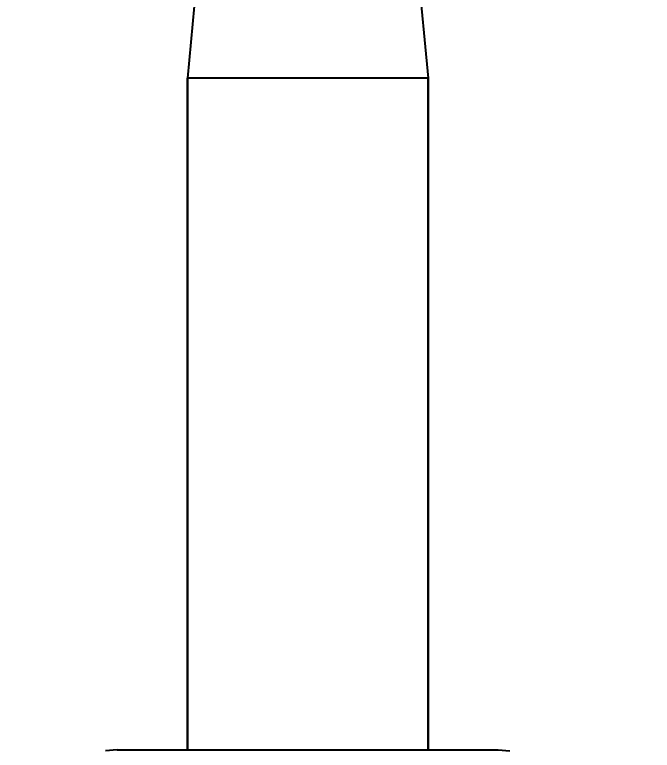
# Model space of a CAD drawing. Header units: millimetres. Extents: x 3766 to 4318, y 26587 to 26937.
# Drawn here: x 3980.9 to 4030.7, y 26704.4 to 26761.9 of the extents above; entities that cross this region are included whole.
import ezdxf

# ---------------------------------------------------------------- set-up
doc = ezdxf.new("R2010")
doc.units = ezdxf.units.MM
doc.styles.get("Standard").update_dxf_attribs({"font": ''})
doc.styles.get('Standard').set_extended_font_data('SimSun')
doc.dimstyles.new('副本 ISO-25-2bei', dxfattribs={"dimscale": 1.7, "dimtxt": 5, "dimasz": 5, "dimexe": 0.5, "dimexo": 0.625, "dimgap": 1, "dimtad": 1, "dimlfac": 0.0393, "dimdsep": 46, "dimtxsty": 'Standard', "dimcen": 2.5, "dimclrd": 1, "dimclre": 1, "dimclrt": 3, "dimadec": 0, "dimazin": 0, "dimtfac": 1, "dimtmove": 0, "dimatfit": 3, "dimfxl": 0, "dimarcsym": 0})

# ---------------------------------------------------------------- blocks, each defined once
blk = doc.blocks.new('*D2')
at = {"color": 1, "lineweight": -2, "transparency": 16777216}
for p, q in [((3953.78, 26718.093), (3953.78, 26602.999)), ((4030.716, 26620.6), (4030.716, 26602.999)), ((3962.28, 26603.849), (4022.216, 26603.849))]:
    blk.add_line(p, q, dxfattribs=at)
at = {"color": 1, "transparency": 16777216}
for points in [[(3962.28, 26605.266), (3962.28, 26602.433), (3953.78, 26603.849)], [(4022.216, 26605.266), (4022.216, 26602.433), (4030.716, 26603.849)]]:
    blk.add_solid(points, dxfattribs=at)
at = {"layer": 'Defpoints', "color": 0, "transparency": 16777216}
for p in [(3953.78, 26719.155), (4030.716, 26621.663), (4030.716, 26603.849)]:
    blk.add_point(p, dxfattribs=at)
at = {"color": 3, "transparency": 16777216, "insert": (3992.248, 26609.799), "char_height": 8.5, "attachment_point": 5, "bg_fill": 3, "box_fill_scale": 1.1, "bg_fill_color": 256, "bg_fill_true_color": 13158600, "bg_fill_transparency": 0}
blk.add_mtext('76.9', dxfattribs=at)
blk = doc.blocks.new('*D3')
at = {"color": 1, "lineweight": -2, "transparency": 16777216}
for p, q in [((3848.034, 26750.526), (3848.034, 26587.851)), ((4030.716, 26610.737), (4030.716, 26587.851)), ((3856.534, 26588.701), (4022.216, 26588.701))]:
    blk.add_line(p, q, dxfattribs=at)
at = {"color": 1, "transparency": 16777216}
for points in [[(3856.534, 26590.118), (3856.534, 26587.285), (3848.034, 26588.701)], [(4022.216, 26590.118), (4022.216, 26587.285), (4030.716, 26588.701)]]:
    blk.add_solid(points, dxfattribs=at)
at = {"layer": 'Defpoints', "color": 0, "transparency": 16777216}
for p in [(3848.034, 26751.588), (4030.716, 26611.8), (4030.716, 26588.701)]:
    blk.add_point(p, dxfattribs=at)
at = {"color": 3, "transparency": 16777216, "insert": (3939.375, 26594.651), "char_height": 8.5, "attachment_point": 5, "bg_fill": 3, "box_fill_scale": 1.1, "bg_fill_color": 256, "bg_fill_true_color": 13158600, "bg_fill_transparency": 0}
blk.add_mtext('182.7', dxfattribs=at)

msp = doc.modelspace()

# ---------------------------------------------------------------- linework, layer by layer
for points in [[(3995.192, 26765.379), (3995.192, 26765.379), (3994.392, 26756.916), (3994.392, 26756.916)], [(4012.397, 26765.379), (4012.397, 26765.379), (4013.197, 26756.916), (4013.197, 26756.916)], [(4013.197, 26756.916), (4013.197, 26756.916), (3994.392, 26756.916), (3994.392, 26756.916)], [(3994.392, 26704.477), (3994.392, 26704.477), (3994.392, 26756.916), (3994.392, 26756.916)], [(3994.392, 26756.916), (3994.392, 26756.916), (3994.392, 26704.477), (3994.392, 26704.477)], [(4013.197, 26704.477), (4013.197, 26704.477), (4013.197, 26756.916), (4013.197, 26756.916)], [(4013.197, 26756.916), (4013.197, 26756.916), (4013.197, 26704.477), (4013.197, 26704.477)], [(3988.91, 26704.477), (3988.91, 26704.477), (3988.005, 26704.404), (3988.005, 26704.404)], [(3988.91, 26704.477), (3988.91, 26704.477), (4018.68, 26704.477), (4018.68, 26704.477)], [(4018.68, 26704.477), (4018.68, 26704.477), (4019.584, 26704.404), (4019.584, 26704.404)]]:
    msp.add_open_spline(points, degree=3)

# ---------------------------------------------------------------- next in the draw order: dimensions: what is measured, and where the dimension line sits
dim = msp.add_linear_dim(base=(4030.716, 26603.849), p1=(3953.78, 26719.155), p2=(4030.716, 26621.663), dimstyle='副本 ISO-25-2bei', override={"dimdec": 1, "dimlfac": 1, "dimtfill": 1})
dim.commit()
dim.dimension.update_dxf_attribs({"geometry": '*D2', "text_midpoint": (3992.248, 26609.799)})

# ---------------------------------------------------------------- next in the draw order: dimensions: what is measured, and where the dimension line sits
dim = msp.add_linear_dim(base=(4030.716, 26588.701), p1=(3848.034, 26751.588), p2=(4030.716, 26611.8), dimstyle='副本 ISO-25-2bei', override={"dimdec": 1, "dimlfac": 1, "dimtfill": 1})
dim.commit()
dim.dimension.update_dxf_attribs({"geometry": '*D3', "text_midpoint": (3939.375, 26594.651)})

doc.saveas('drawing.dxf')
